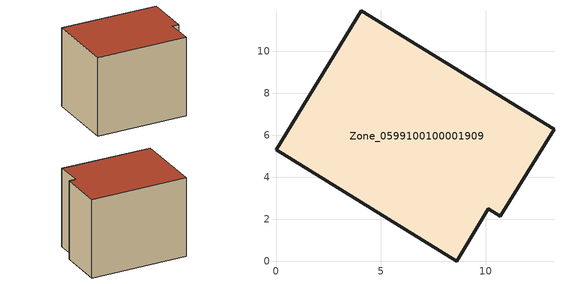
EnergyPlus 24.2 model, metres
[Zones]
Zone_0599100100001909
 floor ground (C_G): 10.11,2.51 8.63,0 0,5.32 4.05,11.93 13.25,6.28 10.7,2.14 z1.63
 wall outside (C_F): 4.05,11.93 0,5.32 8.63,0 10.11,2.51 10.7,2.14 13.25,6.28 4.05,11.93 z1.63:10.45
 roof outside (C_R): 10.7,2.14 13.25,6.28 4.05,11.93 0,5.32 8.63,0 10.11,2.51 z10.45
[BUILDING]
Pand.0599100100001909: North Axis=0; Terrain=City; Loads Convergence Tolerance Value=0.04; Temperature Convergence Tolerance Value=0.4; Solar Distribution=FullExterior; Maximum Number of Warmup Days=25; Minimum Number of Warmup Days=1
[Site:Location]
Rotterdam.The.Hague.AP_ZH_NLD Design_Conditions: Latitude=51.96; Longitude=4.45; Time Zone=1; Elevation=-4.5
[SITE:GROUNDTEMPERATURE:BUILDINGSURFACE]
18, 18, 18, 18, 18, 18, 18, 18, 18, 18, 18, 18
[MATERIAL] Thermal Absorptance=0.9; Solar Absorptance=0.7; Visible Absorptance=0.7
Name | Roughness | Thickness | Conductivity | Density | Specific Heat
G.TC.2006-2014 | MediumSmooth | 0.15 | 0.06 | 540 | 1210
F.TC.2006-2014 | Rough | 0.3 | 0.12 | 1920 | 840
R.TC.2006-2014 | MediumRough | 0.2 | 0.08 | 1500 | 1000
[CONSTRUCTION]
C_G: G.TC.2006-2014
C_F: F.TC.2006-2014
C_R: R.TC.2006-2014
[ZONE]
Zone_0599100100001909: Type=1; Multiplier=1; Ceiling Height=Autocalculate; Volume=Autocalculate; Floor Area=autocalculate; Part of Total Floor Area=Yes
[ZONEINFILTRATION:DESIGNFLOWRATE]
Infil_Zone_0599100100001909: Zone or ZoneList or Space or SpaceList=Zone_0599100100001909; Schedule=AlwaysOn; Design Flow Rate Calculation Method=Flow/Area; Flow Rate per Floor Area=0.0015; Constant Term Coefficient=1; Temperature Term Coefficient=0; Velocity Term Coefficient=0; Velocity Squared Term Coefficient=0
[HVACTEMPLATE:ZONE:IDEALLOADSAIRSYSTEM]
Zone_0599100100001909: Maximum Heating Supply Air Temperature=50; Minimum Cooling Supply Air Temperature=13; Maximum Heating Supply Air Humidity Ratio=0.0156; Minimum Cooling Supply Air Humidity Ratio=0.0077; Heating Limit=NoLimit; Cooling Limit=NoLimit; Dehumidification Control Type=ConstantSensibleHeatRatio; Cooling Sensible Heat Ratio=0.7; Dehumidification Setpoint=60; Humidification Control Type=None; Humidification Setpoint=30; Outdoor Air Method=None; Outdoor Air Flow Rate per Person=0.00944; Outdoor Air Flow Rate per Zone Floor Area=0; Outdoor Air Flow Rate per Zone=0; Demand Controlled Ventilation Type=None; Outdoor Air Economizer Type=NoEconomizer; Heat Recovery Type=None; Sensible Heat Recovery Effectiveness=0.7; Latent Heat Recovery Effectiveness=0.65
[ZONECONTROL:THERMOSTAT]
ThermostatControl_Zone_0599100100001909: Zone or ZoneList=Zone_0599100100001909; Control Type Schedule=DualSetpointControlType; Control 1=Thermostat_Zone_0599100100001909; Temperature Difference Between Cutout And Setpoint=0
[THERMOSTATSETPOINT:DUALSETPOINT]
Thermostat_Zone_0599100100001909: Heating Setpoint Temperature Schedule=HeatingSetpoint_Zone_0599100100001909; Cooling Setpoint Temperature Schedule=CoolingSetpoint_Zone_0599100100001909
[SCHEDULE:COMPACT]
HeatingSetpoint_Zone_0599100100001909: Through: 12/31, For: AllDays, Until: 24:00, 21
CoolingSetpoint_Zone_0599100100001909: Through: 12/31, For: AllDays, Until: 24:00, 24
DualSetpointControlType: Through: 12/31, For: AllDays, Until: 24:00, 4
AlwaysOn: Through: 12/31, For: AllDays, Until: 24:00, 1
